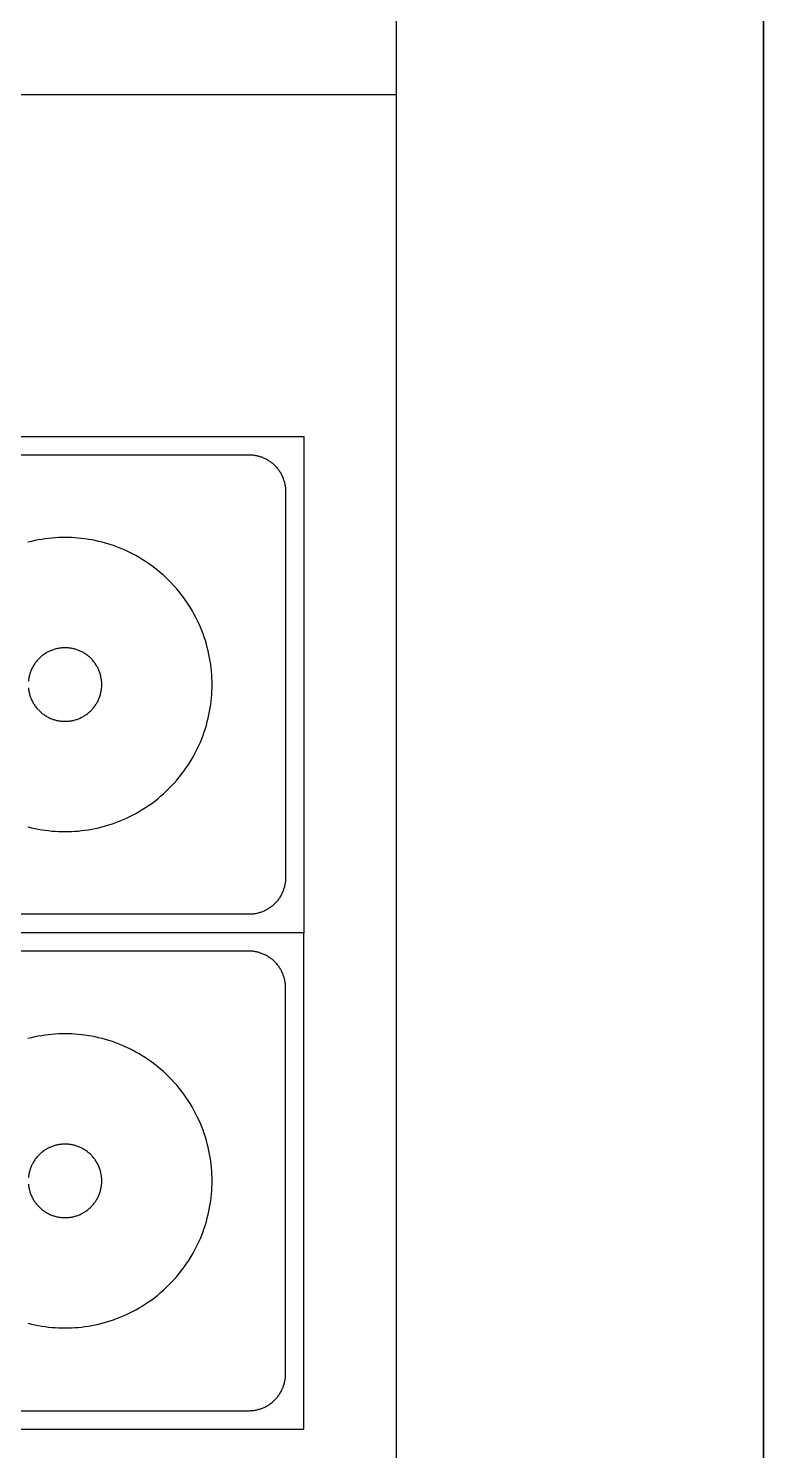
# Model space of a CAD drawing. Header units: centimetres. Extents: x 31418 to 49849, y -3781 to 3852.
# Drawn here: x 33888.1 to 33928.1, y 921.4 to 998.7 of the extents above; entities that cross this region are included whole.
import ezdxf

# ---------------------------------------------------------------- set-up
doc = ezdxf.new("R2010")
doc.units = ezdxf.units.CM
doc.header["$LTSCALE"] = 100
doc.header["$MEASUREMENT"] = 0
for name, color, linetype in [('Artefactos', 21, 'Continuous'), ('Muebles', 11, 'Continuous'), ('MUROS', 5, 'Continuous')]:
    doc.layers.add(name, color=color, linetype=linetype)

# ---------------------------------------------------------------- blocks, each defined once
blk = doc.blocks.new('cocina')
at = {"layer": 'Artefactos'}
for points in [[(30648.538, 833.774), (30648.538, 806.774)], [(30698.538, 833.774), (30648.538, 833.774)], [(30651.538, 832.774), (30651.494, 832.774), (30651.449, 832.772), (30651.404, 832.77), (30651.358, 832.766), (30651.313, 832.762), (30651.267, 832.756), (30651.22, 832.749), (30651.174, 832.741), (30651.128, 832.732), (30651.081, 832.722), (30651.034, 832.71), (30650.988, 832.697), (30650.941, 832.683), (30650.895, 832.668), (30650.848, 832.652), (30650.802, 832.634), (30650.756, 832.615), (30650.71, 832.595), (30650.665, 832.574), (30650.619, 832.551), (30650.575, 832.527), (30650.53, 832.502), (30650.487, 832.476), (30650.444, 832.448), (30650.401, 832.42), (30650.359, 832.39), (30650.318, 832.359), (30650.277, 832.327), (30650.238, 832.294), (30650.199, 832.26), (30650.161, 832.225), (30650.124, 832.189), (30650.088, 832.152), (30650.053, 832.114), (30650.018, 832.075), (30649.985, 832.035), (30649.953, 831.995), (30649.922, 831.953), (30649.893, 831.911), (30649.864, 831.869), (30649.837, 831.826), (30649.81, 831.782), (30649.785, 831.738), (30649.761, 831.693), (30649.739, 831.648), (30649.717, 831.602), (30649.697, 831.557), (30649.678, 831.511), (30649.661, 831.464), (30649.644, 831.418), (30649.629, 831.371), (30649.615, 831.325), (30649.602, 831.278), (30649.591, 831.231), (30649.581, 831.185), (30649.571, 831.138), (30649.563, 831.092), (30649.557, 831.046), (30649.551, 831), (30649.546, 830.954), (30649.543, 830.909), (30649.54, 830.864), (30649.539, 830.819), (30649.538, 830.774)], [(30697.538, 832.774), (30651.538, 832.774)], [(30649.538, 830.774), (30649.538, 809.774)], [(30663.554, 828.017), (30663.367, 828.063), (30663.181, 828.104), (30662.995, 828.141), (30662.809, 828.173), (30662.625, 828.2), (30662.441, 828.223), (30662.258, 828.242), (30662.076, 828.256), (30661.896, 828.267), (30661.717, 828.272), (30661.539, 828.274), (30661.362, 828.272), (30661.182, 828.267), (30661.002, 828.256), (30660.82, 828.242), (30660.637, 828.223), (30660.454, 828.2), (30660.269, 828.173), (30660.083, 828.141), (30659.897, 828.104), (30659.711, 828.063), (30659.524, 828.017), (30659.338, 827.966), (30659.151, 827.91), (30658.965, 827.849), (30658.779, 827.783), (30658.594, 827.713), (30658.41, 827.637), (30658.227, 827.557), (30658.045, 827.471), (30657.865, 827.381), (30657.686, 827.285), (30657.509, 827.185), (30657.334, 827.08), (30657.161, 826.97), (30656.991, 826.856), (30656.823, 826.737), (30656.659, 826.613), (30656.497, 826.485), (30656.338, 826.353), (30656.183, 826.216), (30656.031, 826.076), (30655.882, 825.931), (30655.738, 825.783), (30655.597, 825.631), (30655.461, 825.476), (30655.328, 825.317), (30655.2, 825.155), (30655.077, 824.99), (30654.958, 824.822), (30654.843, 824.652), (30654.733, 824.479), (30654.628, 824.305), (30654.528, 824.128), (30654.433, 823.949), (30654.342, 823.768), (30654.257, 823.587), (30654.176, 823.403), (30654.101, 823.219), (30654.03, 823.034), (30653.964, 822.848), (30653.904, 822.662), (30653.848, 822.476), (30653.797, 822.289), (30653.751, 822.102), (30653.709, 821.916), (30653.673, 821.73), (30653.641, 821.545), (30653.613, 821.36), (30653.59, 821.176), (30653.571, 820.993), (30653.557, 820.812), (30653.547, 820.631), (30653.541, 820.452), (30653.539, 820.274), (30653.541, 820.097), (30653.547, 819.918), (30653.557, 819.737), (30653.571, 819.556), (30653.59, 819.373), (30653.613, 819.189), (30653.641, 819.004), (30653.673, 818.819), (30653.709, 818.633), (30653.751, 818.446), (30653.797, 818.26), (30653.848, 818.073), (30653.904, 817.887), (30653.964, 817.7), (30654.03, 817.515), (30654.101, 817.33), (30654.176, 817.146), (30654.257, 816.962), (30654.342, 816.781), (30654.433, 816.6), (30654.528, 816.421), (30654.628, 816.244), (30654.733, 816.069), (30654.843, 815.897), (30654.958, 815.727), (30655.077, 815.559), (30655.2, 815.394), (30655.328, 815.232), (30655.461, 815.073), (30655.597, 814.918), (30655.738, 814.766), (30655.882, 814.618), (30656.031, 814.473), (30656.183, 814.332), (30656.338, 814.196), (30656.497, 814.064), (30656.659, 813.936), (30656.823, 813.812), (30656.991, 813.693), (30657.161, 813.578), (30657.334, 813.469), (30657.509, 813.364), (30657.686, 813.264), (30657.865, 813.168), (30658.045, 813.078), (30658.227, 812.992), (30658.41, 812.912), (30658.594, 812.836), (30658.779, 812.766), (30658.965, 812.7), (30659.151, 812.639), (30659.338, 812.583), (30659.524, 812.532), (30659.711, 812.486), (30659.897, 812.445), (30660.083, 812.408), (30660.269, 812.376), (30660.454, 812.348), (30660.637, 812.325), (30660.82, 812.307), (30661.002, 812.293), (30661.182, 812.282), (30661.362, 812.276), (30661.539, 812.274), (30661.717, 812.276), (30661.896, 812.282), (30662.076, 812.293), (30662.258, 812.307), (30662.441, 812.325), (30662.625, 812.348), (30662.809, 812.376), (30662.995, 812.408), (30663.181, 812.445), (30663.367, 812.486), (30663.554, 812.532)], [(30663.531, 820.454), (30663.526, 820.5), (30663.521, 820.546), (30663.514, 820.592), (30663.506, 820.638), (30663.497, 820.685), (30663.486, 820.731), (30663.475, 820.778), (30663.462, 820.825), (30663.448, 820.871), (30663.433, 820.918), (30663.416, 820.964), (30663.399, 821.011), (30663.38, 821.057), (30663.36, 821.102), (30663.338, 821.148), (30663.316, 821.193), (30663.292, 821.238), (30663.267, 821.282), (30663.241, 821.326), (30663.213, 821.369), (30663.184, 821.411), (30663.155, 821.453), (30663.124, 821.495), (30663.092, 821.535), (30663.059, 821.575), (30663.025, 821.614), (30662.989, 821.652), (30662.953, 821.689), (30662.916, 821.725), (30662.878, 821.76), (30662.839, 821.794), (30662.8, 821.827), (30662.759, 821.859), (30662.718, 821.89), (30662.676, 821.92), (30662.634, 821.948), (30662.59, 821.976), (30662.547, 822.002), (30662.502, 822.027), (30662.458, 822.051), (30662.413, 822.074), (30662.367, 822.095), (30662.321, 822.115), (30662.275, 822.134), (30662.229, 822.152), (30662.183, 822.168), (30662.136, 822.183), (30662.089, 822.197), (30662.043, 822.21), (30661.996, 822.222), (30661.95, 822.232), (30661.903, 822.241), (30661.857, 822.249), (30661.81, 822.256), (30661.765, 822.262), (30661.719, 822.266), (30661.673, 822.27), (30661.628, 822.272), (30661.583, 822.274), (30661.539, 822.274), (30661.495, 822.274), (30661.45, 822.272), (30661.405, 822.27), (30661.359, 822.266), (30661.314, 822.262), (30661.268, 822.256), (30661.222, 822.249), (30661.175, 822.241), (30661.129, 822.232), (30661.082, 822.222), (30661.035, 822.21), (30660.989, 822.197), (30660.942, 822.183), (30660.896, 822.168), (30660.849, 822.152), (30660.803, 822.134), (30660.757, 822.115), (30660.711, 822.095), (30660.666, 822.074), (30660.621, 822.051), (30660.576, 822.027), (30660.532, 822.002), (30660.488, 821.976), (30660.445, 821.948), (30660.402, 821.92), (30660.36, 821.89), (30660.319, 821.859), (30660.278, 821.827), (30660.239, 821.794), (30660.2, 821.76), (30660.162, 821.725), (30660.125, 821.689), (30660.089, 821.652), (30660.054, 821.614), (30660.019, 821.575), (30659.986, 821.535), (30659.954, 821.495), (30659.923, 821.453), (30659.894, 821.411), (30659.865, 821.369), (30659.838, 821.326), (30659.811, 821.282), (30659.786, 821.238), (30659.763, 821.193), (30659.74, 821.148), (30659.719, 821.102), (30659.698, 821.057), (30659.68, 821.011), (30659.662, 820.964), (30659.645, 820.918), (30659.63, 820.871), (30659.616, 820.825), (30659.604, 820.778), (30659.592, 820.731), (30659.582, 820.685), (30659.572, 820.638), (30659.564, 820.592), (30659.558, 820.546), (30659.552, 820.5), (30659.547, 820.454), (30659.544, 820.409), (30659.541, 820.364), (30659.54, 820.319), (30659.539, 820.274), (30659.54, 820.23), (30659.541, 820.185), (30659.544, 820.14), (30659.547, 820.095), (30659.552, 820.049), (30659.558, 820.003), (30659.564, 819.957), (30659.572, 819.911), (30659.582, 819.864), (30659.592, 819.817), (30659.604, 819.771), (30659.616, 819.724), (30659.63, 819.678), (30659.645, 819.631), (30659.662, 819.585), (30659.68, 819.538), (30659.698, 819.492), (30659.719, 819.446), (30659.74, 819.401), (30659.763, 819.356), (30659.786, 819.311), (30659.811, 819.267), (30659.838, 819.223), (30659.865, 819.18), (30659.894, 819.137), (30659.923, 819.096), (30659.954, 819.054), (30659.986, 819.014), (30660.019, 818.974), (30660.054, 818.935), (30660.089, 818.897), (30660.125, 818.86), (30660.162, 818.824), (30660.2, 818.789), (30660.239, 818.755), (30660.278, 818.722), (30660.319, 818.69), (30660.36, 818.659), (30660.402, 818.629), (30660.445, 818.6), (30660.488, 818.573), (30660.532, 818.547), (30660.576, 818.522), (30660.621, 818.498), (30660.666, 818.475), (30660.711, 818.454), (30660.757, 818.434), (30660.803, 818.415), (30660.849, 818.397), (30660.896, 818.381), (30660.942, 818.366), (30660.989, 818.352), (30661.035, 818.339), (30661.082, 818.327), (30661.129, 818.317), (30661.175, 818.308), (30661.222, 818.3), (30661.268, 818.293), (30661.314, 818.287), (30661.359, 818.283), (30661.405, 818.279), (30661.45, 818.276), (30661.495, 818.275), (30661.539, 818.274), (30661.583, 818.275), (30661.628, 818.276), (30661.673, 818.279), (30661.719, 818.283), (30661.765, 818.287), (30661.81, 818.293), (30661.857, 818.3), (30661.903, 818.308), (30661.95, 818.317), (30661.996, 818.327), (30662.043, 818.339), (30662.089, 818.352), (30662.136, 818.366), (30662.183, 818.381), (30662.229, 818.397), (30662.275, 818.415), (30662.321, 818.434), (30662.367, 818.454), (30662.413, 818.475), (30662.458, 818.498), (30662.502, 818.522), (30662.547, 818.547), (30662.59, 818.573), (30662.634, 818.6), (30662.676, 818.629), (30662.718, 818.659), (30662.759, 818.69), (30662.8, 818.722), (30662.839, 818.755), (30662.878, 818.789), (30662.916, 818.824), (30662.953, 818.86), (30662.989, 818.897), (30663.025, 818.935), (30663.059, 818.974), (30663.092, 819.014), (30663.124, 819.054), (30663.155, 819.096), (30663.184, 819.137), (30663.213, 819.18), (30663.241, 819.223), (30663.267, 819.267), (30663.292, 819.311), (30663.316, 819.356), (30663.338, 819.401), (30663.36, 819.446), (30663.38, 819.492), (30663.399, 819.538), (30663.416, 819.585), (30663.433, 819.631), (30663.448, 819.678), (30663.462, 819.724), (30663.475, 819.771), (30663.486, 819.817), (30663.497, 819.864), (30663.506, 819.911), (30663.514, 819.957), (30663.521, 820.003), (30663.526, 820.049), (30663.531, 820.095)], [(30649.538, 809.774), (30649.539, 809.73), (30649.54, 809.685), (30649.543, 809.64), (30649.546, 809.595), (30649.551, 809.549), (30649.557, 809.503), (30649.563, 809.457), (30649.571, 809.411), (30649.581, 809.364), (30649.591, 809.317), (30649.602, 809.271), (30649.615, 809.224), (30649.629, 809.178), (30649.644, 809.131), (30649.661, 809.085), (30649.678, 809.038), (30649.697, 808.992), (30649.717, 808.946), (30649.739, 808.901), (30649.761, 808.856), (30649.785, 808.811), (30649.81, 808.767), (30649.837, 808.723), (30649.864, 808.68), (30649.893, 808.637), (30649.922, 808.596), (30649.953, 808.554), (30649.985, 808.514), (30650.018, 808.474), (30650.053, 808.435), (30650.088, 808.397), (30650.124, 808.36), (30650.161, 808.324), (30650.199, 808.289), (30650.238, 808.255), (30650.277, 808.222), (30650.318, 808.19), (30650.359, 808.159), (30650.401, 808.129), (30650.444, 808.1), (30650.487, 808.073), (30650.53, 808.047), (30650.575, 808.022), (30650.619, 807.998), (30650.665, 807.975), (30650.71, 807.954), (30650.756, 807.934), (30650.802, 807.915), (30650.848, 807.897), (30650.895, 807.881), (30650.941, 807.866), (30650.988, 807.852), (30651.034, 807.839), (30651.081, 807.827), (30651.128, 807.817), (30651.174, 807.808), (30651.22, 807.8), (30651.267, 807.793), (30651.313, 807.787), (30651.358, 807.783), (30651.404, 807.779), (30651.449, 807.776), (30651.494, 807.775), (30651.538, 807.774)], [(30651.538, 807.774), (30697.538, 807.774)], [(30648.538, 779.774), (30648.538, 806.774)], [(30648.538, 806.774), (30698.538, 806.774)], [(30649.538, 803.774), (30649.539, 803.819), (30649.54, 803.864), (30649.543, 803.909), (30649.546, 803.954), (30649.551, 804), (30649.557, 804.046), (30649.563, 804.092), (30649.571, 804.138), (30649.581, 804.185), (30649.591, 804.231), (30649.602, 804.278), (30649.615, 804.325), (30649.629, 804.371), (30649.644, 804.418), (30649.661, 804.464), (30649.678, 804.511), (30649.697, 804.557), (30649.717, 804.602), (30649.739, 804.648), (30649.761, 804.693), (30649.785, 804.738), (30649.81, 804.782), (30649.837, 804.826), (30649.864, 804.869), (30649.893, 804.911), (30649.922, 804.953), (30649.953, 804.995), (30649.985, 805.035), (30650.018, 805.075), (30650.053, 805.114), (30650.088, 805.152), (30650.124, 805.189), (30650.161, 805.225), (30650.199, 805.26), (30650.238, 805.294), (30650.277, 805.327), (30650.318, 805.359), (30650.359, 805.39), (30650.401, 805.42), (30650.444, 805.448), (30650.487, 805.476), (30650.53, 805.502), (30650.575, 805.527), (30650.619, 805.551), (30650.665, 805.574), (30650.71, 805.595), (30650.756, 805.615), (30650.802, 805.634), (30650.848, 805.652), (30650.895, 805.668), (30650.941, 805.683), (30650.988, 805.697), (30651.034, 805.71), (30651.081, 805.722), (30651.128, 805.732), (30651.174, 805.741), (30651.22, 805.749), (30651.267, 805.756), (30651.313, 805.762), (30651.358, 805.766), (30651.404, 805.77), (30651.449, 805.772), (30651.494, 805.774), (30651.538, 805.774)], [(30651.538, 805.774), (30697.538, 805.774)], [(30649.538, 782.774), (30649.538, 803.774)], [(30663.554, 801.017), (30663.367, 801.063), (30663.181, 801.104), (30662.995, 801.141), (30662.809, 801.173), (30662.625, 801.2), (30662.441, 801.223), (30662.258, 801.242), (30662.076, 801.256), (30661.896, 801.267), (30661.717, 801.272), (30661.539, 801.274), (30661.362, 801.272), (30661.182, 801.267), (30661.002, 801.256), (30660.82, 801.242), (30660.637, 801.223), (30660.454, 801.2), (30660.269, 801.173), (30660.083, 801.141), (30659.897, 801.104), (30659.711, 801.063), (30659.524, 801.017), (30659.338, 800.966), (30659.151, 800.91), (30658.965, 800.849), (30658.779, 800.783), (30658.594, 800.713), (30658.41, 800.637), (30658.227, 800.557), (30658.045, 800.471), (30657.865, 800.381), (30657.686, 800.285), (30657.509, 800.185), (30657.334, 800.08), (30657.161, 799.97), (30656.991, 799.856), (30656.823, 799.737), (30656.659, 799.613), (30656.497, 799.485), (30656.338, 799.353), (30656.183, 799.216), (30656.031, 799.076), (30655.882, 798.931), (30655.738, 798.783), (30655.597, 798.631), (30655.461, 798.476), (30655.328, 798.317), (30655.2, 798.155), (30655.077, 797.99), (30654.958, 797.822), (30654.843, 797.652), (30654.733, 797.479), (30654.628, 797.305), (30654.528, 797.128), (30654.433, 796.949), (30654.342, 796.768), (30654.257, 796.587), (30654.176, 796.403), (30654.101, 796.219), (30654.03, 796.034), (30653.964, 795.848), (30653.904, 795.662), (30653.848, 795.476), (30653.797, 795.289), (30653.751, 795.102), (30653.709, 794.916), (30653.673, 794.73), (30653.641, 794.545), (30653.613, 794.36), (30653.59, 794.176), (30653.571, 793.993), (30653.557, 793.812), (30653.547, 793.631), (30653.541, 793.452), (30653.539, 793.274), (30653.541, 793.097), (30653.547, 792.918), (30653.557, 792.737), (30653.571, 792.556), (30653.59, 792.373), (30653.613, 792.189), (30653.641, 792.004), (30653.673, 791.819), (30653.709, 791.633), (30653.751, 791.446), (30653.797, 791.26), (30653.848, 791.073), (30653.904, 790.887), (30653.964, 790.7), (30654.03, 790.515), (30654.101, 790.33), (30654.176, 790.146), (30654.257, 789.962), (30654.342, 789.781), (30654.433, 789.6), (30654.528, 789.421), (30654.628, 789.244), (30654.733, 789.069), (30654.843, 788.897), (30654.958, 788.727), (30655.077, 788.559), (30655.2, 788.394), (30655.328, 788.232), (30655.461, 788.073), (30655.597, 787.918), (30655.738, 787.766), (30655.882, 787.618), (30656.031, 787.473), (30656.183, 787.332), (30656.338, 787.196), (30656.497, 787.064), (30656.659, 786.936), (30656.823, 786.812), (30656.991, 786.693), (30657.161, 786.578), (30657.334, 786.469), (30657.509, 786.364), (30657.686, 786.264), (30657.865, 786.168), (30658.045, 786.078), (30658.227, 785.992), (30658.41, 785.912), (30658.594, 785.836), (30658.779, 785.766), (30658.965, 785.7), (30659.151, 785.639), (30659.338, 785.583), (30659.524, 785.532), (30659.711, 785.486), (30659.897, 785.445), (30660.083, 785.408), (30660.269, 785.376), (30660.454, 785.348), (30660.637, 785.325), (30660.82, 785.307), (30661.002, 785.293), (30661.182, 785.282), (30661.362, 785.276), (30661.539, 785.274), (30661.717, 785.276), (30661.896, 785.282), (30662.076, 785.293), (30662.258, 785.307), (30662.441, 785.325), (30662.625, 785.348), (30662.809, 785.376), (30662.995, 785.408), (30663.181, 785.445), (30663.367, 785.486), (30663.554, 785.532)], [(30663.531, 793.454), (30663.526, 793.5), (30663.521, 793.546), (30663.514, 793.592), (30663.506, 793.638), (30663.497, 793.685), (30663.486, 793.731), (30663.475, 793.778), (30663.462, 793.825), (30663.448, 793.871), (30663.433, 793.918), (30663.416, 793.964), (30663.399, 794.011), (30663.38, 794.057), (30663.36, 794.102), (30663.338, 794.148), (30663.316, 794.193), (30663.292, 794.238), (30663.267, 794.282), (30663.241, 794.326), (30663.213, 794.369), (30663.184, 794.411), (30663.155, 794.453), (30663.124, 794.495), (30663.092, 794.535), (30663.059, 794.575), (30663.025, 794.614), (30662.989, 794.652), (30662.953, 794.689), (30662.916, 794.725), (30662.878, 794.76), (30662.839, 794.794), (30662.8, 794.827), (30662.759, 794.859), (30662.718, 794.89), (30662.676, 794.92), (30662.634, 794.948), (30662.59, 794.976), (30662.547, 795.002), (30662.502, 795.027), (30662.458, 795.051), (30662.413, 795.074), (30662.367, 795.095), (30662.321, 795.115), (30662.275, 795.134), (30662.229, 795.152), (30662.183, 795.168), (30662.136, 795.183), (30662.089, 795.197), (30662.043, 795.21), (30661.996, 795.222), (30661.95, 795.232), (30661.903, 795.241), (30661.857, 795.249), (30661.81, 795.256), (30661.765, 795.262), (30661.719, 795.266), (30661.673, 795.27), (30661.628, 795.272), (30661.583, 795.274), (30661.539, 795.274), (30661.495, 795.274), (30661.45, 795.272), (30661.405, 795.27), (30661.359, 795.266), (30661.314, 795.262), (30661.268, 795.256), (30661.222, 795.249), (30661.175, 795.241), (30661.129, 795.232), (30661.082, 795.222), (30661.035, 795.21), (30660.989, 795.197), (30660.942, 795.183), (30660.896, 795.168), (30660.849, 795.152), (30660.803, 795.134), (30660.757, 795.115), (30660.711, 795.095), (30660.666, 795.074), (30660.621, 795.051), (30660.576, 795.027), (30660.532, 795.002), (30660.488, 794.976), (30660.445, 794.948), (30660.402, 794.92), (30660.36, 794.89), (30660.319, 794.859), (30660.278, 794.827), (30660.239, 794.794), (30660.2, 794.76), (30660.162, 794.725), (30660.125, 794.689), (30660.089, 794.652), (30660.054, 794.614), (30660.019, 794.575), (30659.986, 794.535), (30659.954, 794.495), (30659.923, 794.453), (30659.894, 794.411), (30659.865, 794.369), (30659.838, 794.326), (30659.811, 794.282), (30659.786, 794.238), (30659.763, 794.193), (30659.74, 794.148), (30659.719, 794.102), (30659.698, 794.057), (30659.68, 794.011), (30659.662, 793.964), (30659.645, 793.918), (30659.63, 793.871), (30659.616, 793.825), (30659.604, 793.778), (30659.592, 793.731), (30659.582, 793.685), (30659.572, 793.638), (30659.564, 793.592), (30659.558, 793.546), (30659.552, 793.5), (30659.547, 793.454), (30659.544, 793.409), (30659.541, 793.364), (30659.54, 793.319), (30659.539, 793.274), (30659.54, 793.23), (30659.541, 793.185), (30659.544, 793.14), (30659.547, 793.095), (30659.552, 793.049), (30659.558, 793.003), (30659.564, 792.957), (30659.572, 792.911), (30659.582, 792.864), (30659.592, 792.817), (30659.604, 792.771), (30659.616, 792.724), (30659.63, 792.678), (30659.645, 792.631), (30659.662, 792.585), (30659.68, 792.538), (30659.698, 792.492), (30659.719, 792.446), (30659.74, 792.401), (30659.763, 792.356), (30659.786, 792.311), (30659.811, 792.267), (30659.838, 792.223), (30659.865, 792.18), (30659.894, 792.137), (30659.923, 792.096), (30659.954, 792.054), (30659.986, 792.014), (30660.019, 791.974), (30660.054, 791.935), (30660.089, 791.897), (30660.125, 791.86), (30660.162, 791.824), (30660.2, 791.789), (30660.239, 791.755), (30660.278, 791.722), (30660.319, 791.69), (30660.36, 791.659), (30660.402, 791.629), (30660.445, 791.6), (30660.488, 791.573), (30660.532, 791.547), (30660.576, 791.522), (30660.621, 791.498), (30660.666, 791.475), (30660.711, 791.454), (30660.757, 791.434), (30660.803, 791.415), (30660.849, 791.397), (30660.896, 791.381), (30660.942, 791.366), (30660.989, 791.352), (30661.035, 791.339), (30661.082, 791.327), (30661.129, 791.317), (30661.175, 791.308), (30661.222, 791.3), (30661.268, 791.293), (30661.314, 791.287), (30661.359, 791.283), (30661.405, 791.279), (30661.45, 791.276), (30661.495, 791.275), (30661.539, 791.274), (30661.583, 791.275), (30661.628, 791.276), (30661.673, 791.279), (30661.719, 791.283), (30661.765, 791.287), (30661.81, 791.293), (30661.857, 791.3), (30661.903, 791.308), (30661.95, 791.317), (30661.996, 791.327), (30662.043, 791.339), (30662.089, 791.352), (30662.136, 791.366), (30662.183, 791.381), (30662.229, 791.397), (30662.275, 791.415), (30662.321, 791.434), (30662.367, 791.454), (30662.413, 791.475), (30662.458, 791.498), (30662.502, 791.522), (30662.547, 791.547), (30662.59, 791.573), (30662.634, 791.6), (30662.676, 791.629), (30662.718, 791.659), (30662.759, 791.69), (30662.8, 791.722), (30662.839, 791.755), (30662.878, 791.789), (30662.916, 791.824), (30662.953, 791.86), (30662.989, 791.897), (30663.025, 791.935), (30663.059, 791.974), (30663.092, 792.014), (30663.124, 792.054), (30663.155, 792.096), (30663.184, 792.137), (30663.213, 792.18), (30663.241, 792.223), (30663.267, 792.267), (30663.292, 792.311), (30663.316, 792.356), (30663.338, 792.401), (30663.36, 792.446), (30663.38, 792.492), (30663.399, 792.538), (30663.416, 792.585), (30663.433, 792.631), (30663.448, 792.678), (30663.462, 792.724), (30663.475, 792.771), (30663.486, 792.817), (30663.497, 792.864), (30663.506, 792.911), (30663.514, 792.957), (30663.521, 793.003), (30663.526, 793.049), (30663.531, 793.095)], [(30651.538, 780.774), (30651.494, 780.775), (30651.449, 780.776), (30651.404, 780.779), (30651.358, 780.783), (30651.313, 780.787), (30651.267, 780.793), (30651.22, 780.8), (30651.174, 780.808), (30651.128, 780.817), (30651.081, 780.827), (30651.034, 780.839), (30650.988, 780.852), (30650.941, 780.866), (30650.895, 780.881), (30650.848, 780.897), (30650.802, 780.915), (30650.756, 780.934), (30650.71, 780.954), (30650.665, 780.975), (30650.619, 780.998), (30650.575, 781.022), (30650.53, 781.047), (30650.487, 781.073), (30650.444, 781.1), (30650.401, 781.129), (30650.359, 781.159), (30650.318, 781.19), (30650.277, 781.222), (30650.238, 781.255), (30650.199, 781.289), (30650.161, 781.324), (30650.124, 781.36), (30650.088, 781.397), (30650.053, 781.435), (30650.018, 781.474), (30649.985, 781.514), (30649.953, 781.554), (30649.922, 781.596), (30649.893, 781.637), (30649.864, 781.68), (30649.837, 781.723), (30649.81, 781.767), (30649.785, 781.811), (30649.761, 781.856), (30649.739, 781.901), (30649.717, 781.946), (30649.697, 781.992), (30649.678, 782.038), (30649.661, 782.085), (30649.644, 782.131), (30649.629, 782.178), (30649.615, 782.224), (30649.602, 782.271), (30649.591, 782.317), (30649.581, 782.364), (30649.571, 782.411), (30649.563, 782.457), (30649.557, 782.503), (30649.551, 782.549), (30649.546, 782.595), (30649.543, 782.64), (30649.54, 782.685), (30649.539, 782.73), (30649.538, 782.774)], [(30697.538, 780.774), (30651.538, 780.774)], [(30698.538, 779.774), (30648.538, 779.774)]]:
    blk.add_lwpolyline(points, dxfattribs=at)

msp = doc.modelspace()

# ---------------------------------------------------------------- linework, layer by layer
at = {"layer": 'Muebles'}
for p, q in [((33908.119, 1014.808), (33908.119, 774.808)), ((33928.119, 894.808), (33928.119, 1014.808))]:
    msp.add_line(p, q, dxfattribs=at)
msp.add_lwpolyline([(33908.119, 804.492), (33848.119, 804.492), (33848.119, 995.125), (33908.119, 995.125)], close=True, dxfattribs=at)
at = {"layer": 'MUROS', "color": 5}
msp.add_line((33928.119, 1454.808), (33928.119, 664.808), dxfattribs=at)
at = {"layer": 'MUROS'}
msp.add_line((33908.119, 1114.808), (33908.119, 684.808), dxfattribs=at)

# ---------------------------------------------------------------- block references
at = {"layer": 'Artefactos', "rotation": 180}
msp.add_blockref('cocina', (64551.649, 1756.298), dxfattribs=at)

doc.saveas('drawing.dxf')
